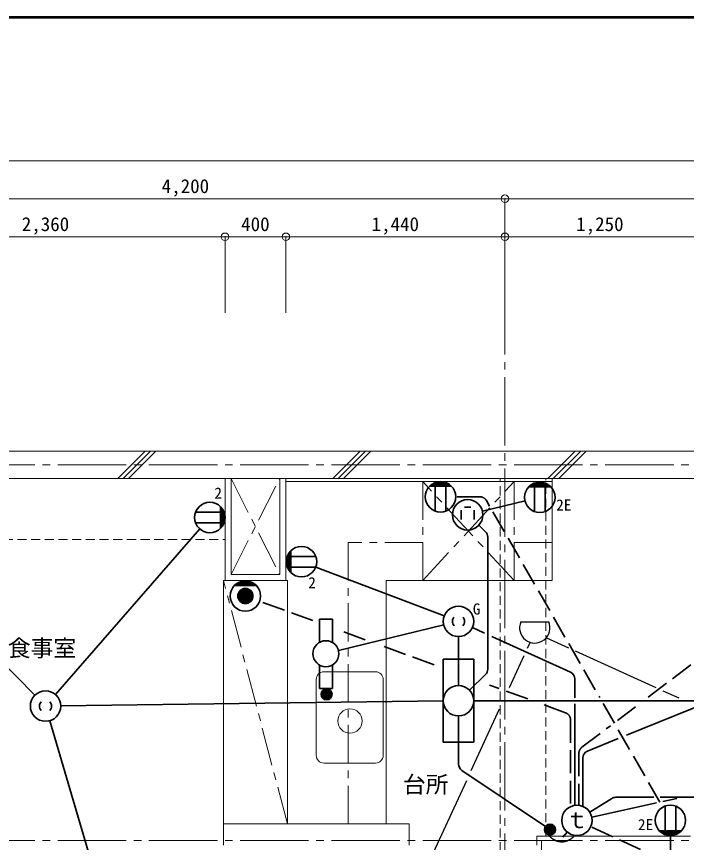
# Model space of a CAD drawing. Units: millimetres at full size, sheet at 1:50. Extents: x -9674 to 9699, y -6794 to 6791.
# Drawn here: x -5813 to -1409, y 1360 to 6791 of the extents above; entities that cross this region are included whole.
import ezdxf
from ezdxf.enums import TextEntityAlignment as Align

# ---------------------------------------------------------------- set-up
doc = ezdxf.new("R2010")
doc.units = ezdxf.units.MM
doc.header["$LTSCALE"] = 50
doc.header["$PDMODE"] = 32
doc.header["$PDSIZE"] = 50
for name, pattern in [('CHAIN1', [8, 5, -1, 1, -1]), ('CHAIN2', [12, 9, -1, 1, -1]), ('DASHED1', [1.8, 1.2, -0.6]), ('DASHED3', [4, 3, -1])]:
    doc.linetypes.add(name, pattern=pattern)
for name, color, linetype, lineweight in [('0-0_図面枠', 7, 'Continuous', 9), ('1-0_芯', 134, 'CHAIN2', 9), ('1-1_躯体', 134, 'Continuous', 9), ('1-2_間仕切', 134, 'Continuous', 9), ('1-5_設備', 134, 'Continuous', 9), ('1-7_その他', 134, 'DASHED1', 9), ('1-8_ハッチ', 134, 'Continuous', 9), ('1-B_寸法', 134, 'Continuous', 9), ('1-C_梁', 134, 'DASHED1', 9), ('2-0_芯', 2, 'Continuous', 35), ('2-E', 2, 'Continuous', 35), ('3-3', 1, 'Continuous', 25), ('3-E', 3, 'Continuous', 35)]:
    doc.layers.add(name, color=color, linetype=linetype, lineweight=lineweight)
doc.layers.add('1-A_文字', color=134, linetype='Continuous')
doc.styles.add('ＭＳ ゴシック', font='')
doc.styles.get('ＭＳ ゴシック').set_extended_font_data('MS Gothic')

msp = doc.modelspace()

# ---------------------------------------------------------------- linework, layer by layer
at = {"layer": '0-0_図面枠'}
for p, q in [((9697.16, 6789.66), (-9672.16, 6789.66)), ((9695.4, 6787.9), (-9670.4, 6787.9)), ((-9668.64, 6786.14), (9693.64, 6786.14)), ((9691.87, 6784.38), (-9666.87, 6784.38)), ((9690.11, 6782.61), (-9665.11, 6782.61)), ((9688.35, 6780.85), (-9663.35, 6780.85))]:
    msp.add_line(p, q, dxfattribs=at)
msp.add_lwpolyline([(9698.92, -6793.93), (9698.92, 6791.43), (-9673.92, 6791.43)], dxfattribs=at)
at = {"layer": '1-0_芯'}
for p, q in [((-2602.5, -3230.3), (-2602.5, 4842.91)), ((-8542.5, 3842.91), (8067.5, 3842.91)), ((-8542.5, 1372.91), (8067.5, 1372.91)), ((-2362.5, 462.91), (-2362.5, 1372.91))]:
    msp.add_line(p, q, dxfattribs=at)
at = {"layer": '1-1_躯体'}
for p, q in [((5857.5, 3932.91), (-6742.5, 3932.91)), ((-6742.5, 3752.91), (5857.5, 3752.91))]:
    msp.add_line(p, q, dxfattribs=at)
at = {"layer": '1-2_間仕切'}
for p, q in [((-4442.5, 3752.91), (-4442.5, 3082.91)), ((-4402.5, 3752.91), (-4402.5, 3122.91)), ((-4082.5, 3752.91), (-4082.5, 3122.91)), ((-4042.5, 3752.91), (-4042.5, 3082.91)), ((-4402.5, 3122.91), (-4082.5, 3122.91)), ((-4442.5, 3082.91), (-4042.5, 3082.91)), ((-2392.5, 1342.91), (-2392.5, 1402.91)), ((-2392.5, 1402.91), (-1382.5, 1402.91))]:
    msp.add_line(p, q, dxfattribs=at)
at = {"layer": '1-5_設備'}
for p, q in [((-2292.5, 3752.91), (-2292.5, 3082.91)), ((-2292.5, 3732.91), (-4042.5, 3732.91)), ((-4452.5, 3082.91), (-4442.5, 3082.91)), ((-4452.5, 1342.91), (-4452.5, 3082.91)), ((-4042.5, 3082.91), (-4032.5, 3082.91)), ((-4032.5, 1482.91), (-4032.5, 3082.91)), ((-3382.5, 1482.91), (-3382.5, 3082.91)), ((-2292.5, 3082.91), (-3382.5, 3082.91)), ((-3792.5, 2482.91), (-3452.5, 2482.91)), ((-3842.5, 1932.91), (-3842.5, 2432.91)), ((-3402.5, 2432.91), (-3402.5, 1932.91)), ((-3792.5, 1882.91), (-3452.5, 1882.91))]:
    msp.add_line(p, q, dxfattribs=at)
at = {"layer": '1-5_設備', "linetype": 'CHAIN1'}
for p, q in [((-3142.5, 3732.91), (-3142.5, 3082.91)), ((-3142.5, 3082.91), (-2542.5, 3732.91)), ((-2542.5, 3082.91), (-3142.5, 3732.91)), ((-2542.5, 3732.91), (-2542.5, 3082.91)), ((-3632.5, 1482.91), (-3632.5, 3332.91)), ((-3142.5, 3332.91), (-3632.5, 3332.91)), ((-2292.5, 3332.91), (-2542.5, 3332.91)), ((-4032.5, 1482.91), (-4452.5, 3082.91))]:
    msp.add_line(p, q, dxfattribs=at)
at = {"layer": '1-5_設備'}
msp.add_lwpolyline([(-3232.5, 1342.91), (-3232.5, 1482.91), (-4452.5, 1482.91)], dxfattribs=at)
msp.add_circle((-3620.87, 2159.54), 80, dxfattribs=at)
for centre, start, end in [((-3792.5, 2432.91), 90, 180), ((-3452.5, 2432.91), 0, 90), ((-3792.5, 1932.91), 180, 270), ((-3452.5, 1932.91), 270, 0)]:
    msp.add_arc(centre, 50, start, end, dxfattribs=at)
at = {"layer": '1-7_その他', "linetype": 'CHAIN1'}
for p, q in [((-4402.5, 3122.91), (-4082.5, 3752.91)), ((-4402.5, 3752.91), (-4082.5, 3122.91))]:
    msp.add_line(p, q, dxfattribs=at)
at = {"layer": '1-8_ハッチ'}
for p, q in [((-5147.95, 3752.91), (-4967.95, 3932.91)), ((-5112.6, 3752.91), (-4932.6, 3932.91)), ((-5077.24, 3752.91), (-4897.24, 3932.91)), ((-3733.74, 3752.91), (-3553.74, 3932.91)), ((-3698.38, 3752.91), (-3518.38, 3932.91)), ((-3663.03, 3752.91), (-3483.03, 3932.91)), ((-2319.53, 3752.91), (-2139.53, 3932.91)), ((-2284.17, 3752.91), (-2104.17, 3932.91)), ((-2248.81, 3752.91), (-2068.81, 3932.91))]:
    msp.add_line(p, q, dxfattribs=at)
at = {"layer": '1-B_寸法'}
for p, q in [((-6802.5, 5842.91), (6297.5, 5842.91)), ((-6802.5, 5592.91), (-2602.5, 5592.91)), ((-2602.5, 4842.91), (-2602.5, 5592.91)), ((-2602.5, 5592.91), (1897.5, 5592.91)), ((-6802.5, 5342.91), (-4442.5, 5342.91)), ((-4442.5, 4842.91), (-4442.5, 5342.91)), ((-4442.5, 5342.91), (-4042.5, 5342.91)), ((-4042.5, 4842.91), (-4042.5, 5342.91)), ((-4042.5, 5342.91), (-2602.5, 5342.91)), ((-2602.5, 5342.91), (-1352.5, 5342.91))]:
    msp.add_line(p, q, dxfattribs=at)
for p in [(-2602.5, 5592.91), (-4442.5, 5342.91), (-4042.5, 5342.91), (-2602.5, 5342.91)]:
    msp.add_point(p, dxfattribs=at)
at = {"layer": '1-C_梁'}
for p, q in [((-2632.5, 492.91), (-2632.5, 3752.91)), ((-2332.5, 1402.91), (-2332.5, 3752.91)), ((-6707.5, 3352.91), (-4442.5, 3352.91))]:
    msp.add_line(p, q, dxfattribs=at)
at = {"layer": '2-0_芯'}
for p, q in [((-2954.24, 3703.27), (-3097.07, 3703.27)), ((-2957.31, 3706.27), (-3093.99, 3706.27)), ((-2964.34, 3712.27), (-3086.96, 3712.27)), ((-2972.97, 3718.27), (-3078.33, 3718.27)), ((-2984.19, 3724.27), (-3067.12, 3724.27)), ((-3060.65, 3726.95), (-3060.65, 3539.56)), ((-3001.33, 3730.27), (-3049.97, 3730.27)), ((-2990.65, 3726.95), (-2990.65, 3539.56)), ((-2301.43, 3699.81), (-2444.26, 3699.81)), ((-2304.5, 3702.81), (-2441.19, 3702.81)), ((-2311.53, 3708.81), (-2434.15, 3708.81)), ((-2320.17, 3714.81), (-2425.52, 3714.81)), ((-2331.38, 3720.81), (-2414.31, 3720.81)), ((-2407.84, 3723.49), (-2407.84, 3536.1)), ((-2348.52, 3726.81), (-2397.17, 3726.81)), ((-2337.84, 3723.49), (-2337.84, 3536.1)), ((-2749.98, 3538.38), (-2470.05, 3606.23)), ((-4635.68, 3532.17), (-4448.29, 3532.17)), ((-4471.97, 3425.76), (-4471.97, 3568.59)), ((-4468.97, 3428.83), (-4468.97, 3565.52)), ((-4462.97, 3435.86), (-4462.97, 3558.48)), ((-4456.97, 3444.5), (-4456.97, 3549.85)), ((-4450.97, 3455.71), (-4450.97, 3538.64)), ((-4444.97, 3472.85), (-4444.97, 3521.5)), ((-4607.69, 3421.77), (-5556.71, 2332.65)), ((-4635.68, 3462.17), (-4448.29, 3462.17)), ((-2731.01, 3405.12), (-2774.47, 3446.17)), ((-2715.34, 3368.77), (-2715.34, 2500.37)), ((-4024.83, 3154.07), (-4024.83, 3259.43)), ((-4018.83, 3145.44), (-4018.83, 3268.06)), ((-4012.83, 3138.41), (-4012.83, 3275.09)), ((-4009.83, 3135.33), (-4009.83, 3278.16)), ((-4036.83, 3182.43), (-4036.83, 3231.07)), ((-4033.51, 3241.75), (-3846.12, 3241.75)), ((-4030.83, 3165.28), (-4030.83, 3248.21)), ((-5692.8, 2328.27), (-6532.12, 3174.82)), ((-4033.51, 3171.75), (-3846.12, 3171.75)), ((-3000.9, 2849.74), (-3846.33, 3171.2)), ((-3004.58, 2790.53), (-3696.22, 2622)), ((-2736.87, 2736.93), (-2816.35, 2772.94)), ((-2907.43, 2392.29), (-2907.43, 2714.21)), ((-2171.96, 2481), (-2687.84, 2714.72)), ((-3007.43, 2565.28), (-2807.44, 2565.28)), ((-3007.43, 2019.3), (-3007.43, 2565.28)), ((-2807.44, 2019.3), (-2807.44, 2565.28)), ((-2730.46, 2464.54), (-2835.77, 2362.04)), ((-2142.59, 2435.46), (-2142.59, 2311.52)), ((-3803.42, 2356.21), (-3803.42, 2313)), ((-3793.82, 2365.07), (-3793.82, 2304.15)), ((-3784.22, 2369.31), (-3784.22, 2299.91)), ((-3774.62, 2370.62), (-3774.62, 2298.6)), ((-3765.01, 2369.31), (-3765.01, 2299.91)), ((-3755.41, 2365.07), (-3755.41, 2304.15)), ((-3745.81, 2356.21), (-3745.81, 2313)), ((-5522.41, 2258.55), (-3007.43, 2291)), ((-694.77, 2292.29), (-2807.44, 2292.29)), ((-2142.59, 2271.39), (-2142.59, 1604.77)), ((-2907.43, 1875.83), (-2907.43, 2192.3)), ((-4694.19, -904.76), (-5594.23, 2161.31)), ((-3007.43, 2019.3), (-2807.44, 2019.3)), ((-2885.31, 1834.33), (-2335.57, 1465.03)), ((-1549.53, 1412.35), (-1549.53, 1599.75)), ((-1479.53, 1412.35), (-1479.53, 1599.75)), ((-2334.49, 1423.35), (-2334.49, 1466.56)), ((-2324.89, 1414.49), (-2324.89, 1475.41)), ((-2315.28, 1410.25), (-2315.28, 1479.66)), ((-2305.68, 1408.95), (-2305.68, 1480.96)), ((-2296.08, 1410.25), (-2296.08, 1479.66)), ((-2286.48, 1414.49), (-2286.48, 1475.41)), ((-2276.88, 1423.35), (-2276.88, 1466.56)), ((-1585.94, 1436.04), (-1443.11, 1436.04)), ((-1582.87, 1433.03), (-1446.19, 1433.03)), ((-1575.84, 1427.03), (-1453.22, 1427.03)), ((-1567.21, 1421.03), (-1461.85, 1421.03)), ((-1555.99, 1415.03), (-1473.06, 1415.03)), ((-1538.85, 1409.03), (-1490.21, 1409.03)), ((-1514.53, 1250.47), (-1514.53, 1406.03))]:
    msp.add_line(p, q, dxfattribs=at)
for centre, radius in [((-3025.65, 3633.26), 100.02), ((-2372.84, 3629.79), 100.02), ((-4541.99, 3497.17), 100.02), ((-2847.16, 3514.83), 100), ((-3939.81, 3206.75), 100.02), ((-2907.43, 2814.2), 100), ((-2907.43, 2292.29), 100), ((-5622.4, 2257.26), 100), ((-3774.62, 2334.61), 36.01), ((-1514.53, 1506.05), 100.02), ((-2305.68, 1444.95), 36.01)]:
    msp.add_circle(centre, radius, dxfattribs=at)
for centre, radius, start, end in [((-2765.34, 3368.77), 50, 0, 46.63531), ((-2907.35, 2814.2), 40.08, 134.60825, 225.39172), ((-2907.51, 2814.2), 40.08, 314.60825, 45.39172), ((-2765.34, 2500.37), 50, 314.22578, 0), ((-2192.59, 2435.46), 50, 0, 65.62771), ((-5622.32, 2257.26), 40.08, 134.60825, 225.39172), ((-5622.48, 2257.26), 40.08, 314.60825, 45.39172), ((-2857.43, 1875.83), 50, 180, 236.10827)]:
    msp.add_arc(centre, radius, start, end, dxfattribs=at)
at = {"layer": '2-0_芯', "linetype": 'CHAIN1'}
msp.add_arc((-2228.37, 1472.38), 107.11, 215.55598, 322.28414, dxfattribs=at)
at = {"layer": '2-E', "linetype": 'DASHED3'}
for p, q in [((-2767.09, 3633.26), (-2925.63, 3633.26)), ((-2723.75, 3608.19), (-2703.01, 3572.13)), ((-2681.61, 3534.92), (-1978.67, 2312.92)), ((-1956.67, 2274.67), (-1564.4, 1592.75))]:
    msp.add_line(p, q, dxfattribs=at)
at = {"layer": '2-E'}
for p, q in [((-2890.24, 3484.83), (-2890.24, 3544.83)), ((-2827.16, 3564.17), (-2867.16, 3564.17)), ((-2804.09, 3484.83), (-2804.09, 3544.83)), ((-3822.06, 2829.8), (-3736.55, 2829.8)), ((-3822.06, 2675.81), (-3822.06, 2829.8)), ((-3736.55, 2829.8), (-3736.55, 2675.81)), ((-3822.06, 2373.71), (-3822.06, 2527.7)), ((-3736.55, 2527.7), (-3736.55, 2373.71)), ((-3736.55, 2373.71), (-3822.06, 2373.71))]:
    msp.add_line(p, q, dxfattribs=at)
msp.add_circle((-3779.31, 2601.75), 85.52, dxfattribs=at)
at = {"layer": '2-E', "linetype": 'DASHED3'}
msp.add_arc((-2767.09, 3583.26), 50, 29.90905, 90, dxfattribs=at)
at = {"layer": '3-3'}
for p, q in [((-2497.56, 2811.5), (-2314.19, 2811.5)), ((-2453.64, 2637.67), (-2435.96, 2676.1)), ((-2329.59, 2706.79), (-2185.22, 2641.14)), ((-2140.49, 2620.8), (-1609.57, 2379.36)), ((-2572.86, 2378.58), (-2475.34, 2590.51)), ((-1563.84, 2358.56), (-1459.85, 2311.28)), ((-2823.28, 1834.32), (-2637.22, 2238.7)), ((-3729.85, -135.96), (-2853.52, 1768.6))]:
    msp.add_line(p, q, dxfattribs=at)
msp.add_arc((-2405.88, 2771.5), 100.03, 156.4305, 23.56947, dxfattribs=at)
at = {"layer": '3-E'}
for p, q in [((-4237.14, 3050.94), (-4379.97, 3050.94)), ((-4243.56, 3056.94), (-4373.54, 3056.94)), ((-4251.32, 3062.94), (-4365.79, 3062.94)), ((-4261.06, 3068.94), (-4356.05, 3068.94)), ((-4274.44, 3074.94), (-4342.67, 3074.94)), ((-4353.55, 2959.15), (-4353.55, 3002.74)), ((-4348.55, 2950.94), (-4348.55, 3010.94)), ((-4343.55, 2945.24), (-4343.55, 3016.65)), ((-4338.55, 2940.94), (-4338.55, 3020.94)), ((-4333.55, 2937.64), (-4333.55, 3024.25)), ((-4328.55, 2935.12), (-4328.55, 3026.77)), ((-4323.55, 2933.25), (-4323.55, 3028.64)), ((-4318.55, 2931.95), (-4318.55, 3029.93)), ((-4313.55, 2931.19), (-4313.55, 3030.69)), ((-4308.55, 2930.94), (-4308.55, 3030.94)), ((-4303.55, 2931.19), (-4303.55, 3030.69)), ((-4298.55, 2931.95), (-4298.55, 3029.93)), ((-4293.55, 2933.25), (-4293.55, 3028.64)), ((-4288.55, 2935.12), (-4288.55, 3026.77)), ((-4283.55, 2937.64), (-4283.55, 3024.25)), ((-4278.55, 2940.94), (-4278.55, 3020.94)), ((-4273.55, 2945.24), (-4273.55, 3016.65)), ((-4268.55, 2950.94), (-4268.55, 3010.94)), ((-4263.55, 2959.15), (-4263.55, 3002.74)), ((-1802.74, 2065.48), (-1275.73, 2280.11)), ((-2059.18, 1961.05), (-1857.52, 2043.17)), ((-2090.32, 1914.74), (-2090.32, 1598.06)), ((-1898.68, 1649.99), (-2044.03, 1558.86)), ((-1622.58, 1657.63), (-1872.12, 1657.63)), ((-1038.34, 1657.63), (-1581.98, 1657.63)), ((-1472.11, 1649.32), (-1564.4, 1629.14)), ((-1605.45, 1620.16), (-2031.06, 1527.1))]:
    msp.add_line(p, q, dxfattribs=at)
at = {"layer": '3-E', "linetype": 'DASHED3'}
for p, q in [((-3864.57, 2819.04), (-4214.6, 2946.68)), ((-1659.57, 2316.59), (-911.77, 2882.84)), ((-3520.29, 2693.5), (-3704.1, 2760.53)), ((-3068.08, 2528.6), (-3427.12, 2659.52)), ((-2452.01, 2303.94), (-2702.83, 2395.4)), ((-2204.04, 2213.52), (-2384.84, 2279.45)), ((-1862.69, 2162.78), (-1713.26, 2275.94)), ((-2171.17, 2166.54), (-2171.17, 1596.29)), ((-2095.96, 1986.15), (-1908.18, 2128.34)), ((-2115.78, 1946.29), (-2115.78, 1604.89)), ((-2222.02, 1394.53), (-2193.01, 1429.12)), ((-1530.15, 1230.73), (-2037.88, 1463.99))]:
    msp.add_line(p, q, dxfattribs=at)
at = {"layer": '3-E'}
for centre, radius in [((-4308.55, 2980.94), 100), ((-4308.55, 2980.94), 50), ((-2128.75, 1505.74), 100)]:
    msp.add_circle(centre, radius, dxfattribs=at)
at = {"layer": '3-E', "linetype": 'DASHED3'}
for centre, start, end in [((-2221.17, 2166.54), 360, 69.96516), ((-2065.78, 1946.29), 127.13358, 180)]:
    msp.add_arc(centre, 50, start, end, dxfattribs=at)
at = {"layer": '3-E'}
for centre, start, end in [((-2040.32, 1914.74), 112.15901, 180), ((-1872.12, 1607.63), 90, 122.08884)]:
    msp.add_arc(centre, 50, start, end, dxfattribs=at)

# ---------------------------------------------------------------- texts
at = {"layer": '1-A_文字', "style": 'ＭＳ ゴシック'}
for s, p in [('食事室', (-5870.38, 2550.64)), ('台所', (-3273.09, 1653.82))]:
    msp.add_text(s, height=110, dxfattribs=at).set_placement(p, align=Align.BOTTOM_LEFT)
at = {"layer": '1-B_寸法', "style": 'ＭＳ ゴシック'}
for s, p in [('4,200', (-4858.75, 5602.91)), ('2,360', (-5778.75, 5352.91)), ('400', (-4336.25, 5352.91)), ('1,440', (-3478.75, 5352.91)), ('1,250', (-2133.75, 5352.91))]:
    msp.add_text(s, height=91.64, dxfattribs=at).set_placement(p, align=Align.BOTTOM_LEFT)
at = {"layer": '2-0_芯', "color": 7, "style": 'ＭＳ ゴシック'}
for s, p in [('2', (-4512.11, 3599.23)), ('2E', (-2264.9, 3521.02)), ('2', (-3895.24, 3009.7)), ('2E', (-1727.55, 1419.37))]:
    msp.add_text(s, height=73.31, dxfattribs=at).set_placement(p, align=Align.BOTTOM_LEFT)
at = {"layer": '2-E', "color": 7, "style": 'ＭＳ ゴシック'}
for s, height, p in [('G', 73.31, (-2813.3, 2836.95)), ('ｔ', 110, (-2203.75, 1421.67))]:
    msp.add_text(s, height=height, dxfattribs=at).set_placement(p, align=Align.BOTTOM_LEFT)

doc.saveas('drawing.dxf')
